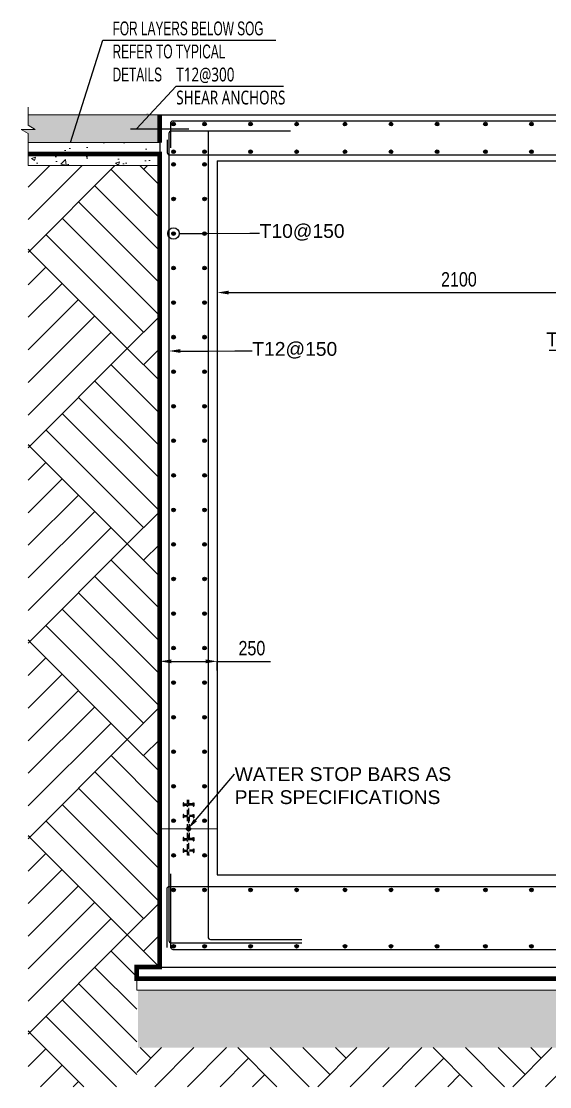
# Model space of a CAD drawing. Header units: millimetres. Extents: x 109938 to 146706, y 87118 to 119396.
# Drawn here: x 132688 to 134984, y 95153 to 99779 of the extents above; entities that cross this region are included whole.
import ezdxf
from ezdxf import colors
from ezdxf.entities.mleader import LeaderData, LeaderLine
from ezdxf.math import Vec2, Vec3

# ---------------------------------------------------------------- set-up
doc = ezdxf.new("R2010")
doc.units = ezdxf.units.MM
doc.header["$LTSCALE"] = 25
doc.header["$PDMODE"] = 35
for name, pattern in [('Dash Dot 3_16_', [7.9375, 4.7625, -1.5875, 0, -1.5875]), ('DASHEDX2', [1.5, 1, -0.5]), ('Dot & Dashed', [8.937037, 4.233333, -2.351852, 0, -2.351852])]:
    doc.linetypes.add(name, pattern=pattern)
for name, color, linetype, lineweight in [('A-ANNO-DIMS', 211, 'Continuous', 9), ('A-FLOR-IDEN', 11, 'Continuous', 9), ('S-COL', 3, 'Continuous', 13), ('S-COLS', 52, 'Continuous', 9), ('S-SLAB', 3, 'Continuous', 13)]:
    doc.layers.add(name, color=color, linetype=linetype, lineweight=lineweight)
for name, color, linetype in [('APPLICATION', 7, 'DASHEDX2'), ('REINF', 1, 'Continuous'), ('S-DIM', 1, 'Continuous'), ('S200G_SECTIONS', 3, 'Continuous'), ('STR_COL_HATCH', 8, 'Continuous'), ('VOIDS', 3, 'Continuous'), ('WATER PROOF', 1, 'Continuous')]:
    doc.layers.add(name, color=color, linetype=linetype)
doc.styles.add('GENERATED_STYLE_1', font='arial.ttf')
doc.styles.add('GENERATED_STYLE_3', font='trebuc.ttf', dxfattribs={"width": 0.78})
doc.styles.add('romans', font='romans__.ttf', dxfattribs={"width": 0.85, "height": 1.816751})
doc.styles.add('style1', font='arial.ttf', dxfattribs={"width": 0.8, "height": 62.5})
doc.linetypes.add('ZIGZAG', pattern='A,0.00254,-5.08,[131,ltypeshp.shx,S=5.08,R=0,X=-5.08,Y=0],-10.16,[131,ltypeshp.shx,S=5.08,R=180,X=5.08,Y=0],-5.08', length=20.32254)
doc.dimstyles.new('D375', dxfattribs={"dimtxt": 62.5, "dimasz": 50, "dimexe": 0.18, "dimexo": 0.0625, "dimgap": 25, "dimtad": 1, "dimdec": 0, "dimzin": 0, "dimdsep": 46, "dimtxsty": 'style1', "dimcen": 0.09, "dimclrd": 256, "dimclre": 256, "dimclrt": 2, "dimadec": 0, "dimazin": 0, "dimtfac": 1, "dimtdec": 0, "dimtofl": 0, "dimtmove": 0, "dimatfit": 3, "dimfxl": 1, "dimtolj": 1, "dimtzin": 0, "dimarcsym": 0})
doc.dimstyles.new('DIM-50', dxfattribs={"dimscale": 0.05, "dimtxt": 2.5, "dimasz": 2.5, "dimexe": 2, "dimexo": 2, "dimgap": 1, "dimtad": 1, "dimdec": 0, "dimlfac": 1000, "dimzin": 0, "dimdsep": 46, "dimtxsty": 'romans', "dimblk": 'ARCHTICK', "dimcen": 1, "dimclrd": 1, "dimclre": 1, "dimclrt": 3, "dimadec": 0, "dimazin": 0, "dimtfac": 1, "dimtdec": 0, "dimtix": 1, "dimtmove": 1, "dimatfit": 3, "dimfxl": 1, "dimtolj": 1, "dimtzin": 0, "dimarcsym": 0})
pattern_1 = [(50, (884.92, -8903.34), (182.18467, -15.93909), [19.05, -209.55]), (355, (884.92, -8903.34), (-35.24342, 191.05685), [15.24, -167.64058]), (100.45144, (900.1, -8904.67), (146.94125, 175.11775), [16.19, -178.09024]), (46.1842, (884.92, -8852.54), (271.07904, -42.04233), [28.575, -314.325]), (96.63556, (907.5, -8856.05), (237.40413, 247.42612), [24.28502, -267.1356]), (351.18415, (884.92, -8852.54), (237.40413, 247.42612), [22.85997, -251.45973]), (21, (910.32, -8865.24), (151.61439, -102.2652), [19.05, -209.55]), (326, (910.32, -8865.24), (61.80203, 184.18797), [15.24, -167.64]), (71.45144, (922.95, -8873.77), (213.41642, 81.92277), [16.19, -178.08994]), (37.5, (884.916, -8903.343), (3.088603, 84.55504), [0, -165.608, 0, -170.18, 0, -168.275]), (7.5, (884.92, -8903.34), (66.819663, 100.180575), [0, -97.028, 0, -161.798, 0, -64.135]), (327.5, (828.274, -8903.343), (135.590595, -5.728744), [0, -63.5, 0, -198.12, 0, -262.89]), (317.5, (802.87, -8903.34), (148.12918, 25.42649), [0, -82.55, 0, -131.572, 0, -186.69])]

# ---------------------------------------------------------------- blocks, each defined once
blk = doc.blocks.new('_DotBlank')
at = {"color": 0, "linetype": 'ByBlock', "lineweight": -2}
blk.add_line((-0.5, 0), (-1, 0), dxfattribs=at)
blk.add_circle((0, 0), 0.5, dxfattribs=at)
blk = doc.blocks.new('*D64')
at = {"layer": 'A-ANNO-DIMS', "lineweight": -2, "transparency": 16777216}
for p, q in [((133289, 96960.3), (133289, 96999.9)), ((133339, 96999.7), (133489, 96999.7)), ((133539, 96960.3), (133539, 96999.9)), ((133539, 96999.7), (133770.1, 96999.7))]:
    blk.add_line(p, q, dxfattribs=at)
at = {"layer": 'A-ANNO-DIMS', "transparency": 16777216}
for points in [[(133339, 97008), (133339, 96991.3), (133289, 96999.7)], [(133489, 97008), (133489, 96991.3), (133539, 96999.7)]]:
    blk.add_solid(points, dxfattribs=at)
at = {"layer": 'Defpoints', "color": 0, "transparency": 16777216}
for p in [(133289, 96999.7), (133289, 96960.2), (133539, 96960.2)]:
    blk.add_point(p, dxfattribs=at)
at = {"layer": 'A-ANNO-DIMS', "color": 2, "transparency": 16777216, "insert": (133689.5, 97056.6), "char_height": 62.5, "attachment_point": 5, "style": 'style1'}
blk.add_mtext('\\A1;250', dxfattribs=at)
blk = doc.blocks.new('_ARCHTICK')
at = {"color": 0, "linetype": 'ByBlock', "const_width": 0.15}
blk.add_lwpolyline([(-0.5, -0.5), (0.5, 0.5)], dxfattribs=at)
blk = doc.blocks.new('*D73')
at = {"layer": 'A-ANNO-DIMS', "lineweight": -2, "transparency": 16777216}
for p, q in [((133539, 98722.6), (133539, 98600.9)), ((135639, 98722.6), (135639, 98600.9)), ((133589, 98601.1), (135589, 98601.1))]:
    blk.add_line(p, q, dxfattribs=at)
at = {"layer": 'A-ANNO-DIMS', "transparency": 16777216}
for points in [[(133589, 98609.4), (133589, 98592.8), (133539, 98601.1)], [(135589, 98609.4), (135589, 98592.8), (135639, 98601.1)]]:
    blk.add_solid(points, dxfattribs=at)
at = {"layer": 'Defpoints', "color": 0, "transparency": 16777216}
for p in [(133539, 98722.7), (135639, 98722.7), (135639, 98601.1)]:
    blk.add_point(p, dxfattribs=at)
at = {"layer": 'A-ANNO-DIMS', "color": 2, "transparency": 16777216, "insert": (134589, 98658), "char_height": 62.5, "attachment_point": 5, "style": 'style1'}
blk.add_mtext('\\A1;2100', dxfattribs=at)

msp = doc.modelspace()

# ---------------------------------------------------------------- hatches: boundary and pattern name
h = msp.add_hatch()
h.set_pattern_fill('ANSI31', color=256, scale=25, style=0)
h.set_pattern_definition([(45, (119293.2465, 73810.351), (-2.2097087, 2.2097087), [])])
h.paths.add_polyline_path([(133405.1, 96272.3, -1), (133422.8, 96272.3, -1)])
at = {"layer": 'A-ANNO-DIMS', "transparency": 33554559}
h = msp.add_hatch(dxfattribs=at)
h.set_pattern_fill('GRAVEL', color=8, scale=10)
h.set_pattern_definition([(228.012788, (182.88, 5853.733), (-2032.0000002, -2285.9999999), [34.17214, -3383.04836]), (184.969741, (160.02, 5828.333), (3047.9999988, 254.0000145), [58.64047, -5805.4049]), (132.510447, (101.6, 5823.253), (2540.000001, -2793.999999), [41.34815, -4093.47228]), (267.273689, (2.54, 5759.753), (254.0000005, 5080), [53.40045, -5286.64374]), (292.833654, (0, 5706.413), (-1270.0000001, 3048), [52.36337, -5183.98077]), (357.273689, (20.32, 5658.153), (-5080, 254.0000005), [53.40045, -5286.64374]), (37.6942405, (73.66, 5655.613), (-3301.99999985, -2540.0000002), [70.61937, -6991.31153]), (72.2553284, (129.54, 5698.793), (1778.0000005, 5587.99999985), [66.67195, -6600.52566]), (121.429566, (149.86, 5762.293), (-2032.0000003, 3301.9999998), [53.5813, -5304.55457]), (175.236358, (121.92, 5808.013), (2794, -254.0000004), [61.17133, -2997.3937]), (222.397438, (60.96, 5813.093), (-3047.9999999, -2794.0000001), [79.1078, -7831.67725]), (138.814075, (254, 5757.213), (-1778, 1524), [27.00045, -2673.0566]), (171.469234, (233.68, 5774.993), (3302.0000001, -507.9999994), [51.3682, -5085.4639]), (225, (182.88, 5782.61), (-4e-14, -254), [35.92093, -323.2893]), (203.19859, (165.1, 5813.093), (1270, 508), [19.34413, -1915.06224]), (291.80141, (147.32, 5805.473), (-254, 762), [27.35656, -1340.4753]), (30.963757, (157.48, 5780.073), (762, 508), [44.43197, -1436.6298]), (161.56505, (195.58, 5802.93), (508, -254), [32.1287, -771.0898]), (16.38954, (0, 5805.473), (2540, 762), [45.0088, -4455.88267]), (70.346176, (43.18, 5818.173), (-1016.0000001, -2794), [37.7599, -3738.22157]), (293.19859, (195.58, 5853.733), (-508, 1270), [38.688, -1895.71836]), (343.61046, (210.82, 5818.173), (-2540, 761.9999998), [45.0088, -4455.88267]), (339.443955, (0, 5647.993), (-1270, 508), [43.40352, -2126.77343]), (294.77514, (40.64, 5632.753), (-1270.0000015, 2793.9999993), [36.3672, -3600.35934]), (66.80141, (198.12, 5599.733), (508, 1270), [38.688, -1895.71836]), (17.354025, (213.36, 5635.293), (-3302, -1016.0000002), [42.57827, -4215.2376]), (69.443955, (73.66, 5599.733), (-508, -1270), [21.70176, -2148.4752]), (101.309932, (182.88, 5599.733), (-254, 1016), [12.95146, -1282.1995]), (165.963757, (180.34, 5612.433), (762, -254), [52.36337, -994.90546]), (186.009006, (129.54, 5625.133), (2540, 254.0000001), [48.5267, -4804.1365]), (303.690068, (157.48, 5757.21), (-254, 508), [36.6324, -879.17764]), (353.1572266, (177.8, 5726.733), (4318, -507.9999998), [63.95568, -6331.6009]), (60.945396, (241.3, 5719.113), (-1016, -1778), [26.15082, -2588.93923]), (90, (254, 5741.97), (-254, 254), [15.24, -238.76]), (120.256437, (124.46, 5632.753), (1015.9999999, -1778), [35.2867, -3493.39408]), (48.012787, (106.68, 5663.233), (2032.0000002, 2285.9999999), [68.3443, -3348.87622]), (0, (152.4, 5714.03), (254, 254), [66.04, -187.96]), (325.304846, (218.44, 5714.033), (2540.000001, -1777.9999986), [40.16096, -3975.93167]), (254.054604, (251.46, 5691.173), (-254, -1016), [36.9829, -1812.165]), (207.645975, (241.3, 5655.613), (-4826.0000002, -2539.99999966), [60.2145, -5961.24644]), (175.426079, (187.96, 5627.673), (-3302, 254), [63.70295, -6306.58465])])
h.paths.add_polyline_path([(133194, 95572.3), (138339, 95572.3), (138339, 95322.3), (133194, 95322.3)])
at = {"layer": 'REINF'}
h = msp.add_hatch(color=256, dxfattribs=at)
h.dxf.hatch_style = 1
edge = h.paths.add_edge_path()
edge.add_arc((133349, 99332.3), 8, 0, 360)
h = msp.add_hatch(color=256, dxfattribs=at)
h.dxf.hatch_style = 1
edge = h.paths.add_edge_path()
edge.add_arc((133484, 99332.3), 8, 0, 360)
h = msp.add_hatch(color=256, dxfattribs=at)
h.dxf.hatch_style = 1
edge = h.paths.add_edge_path()
edge.add_arc((133684, 99332.3), 8, 0, 360)
h = msp.add_hatch(color=256, dxfattribs=at)
h.dxf.hatch_style = 1
edge = h.paths.add_edge_path()
edge.add_arc((133884, 99332.3), 8, 0, 360)
h = msp.add_hatch(color=256, dxfattribs=at)
h.dxf.hatch_style = 1
edge = h.paths.add_edge_path()
edge.add_arc((134094, 99332.3), 8, 0, 360)
h = msp.add_hatch(color=256, dxfattribs=at)
h.dxf.hatch_style = 1
edge = h.paths.add_edge_path()
edge.add_arc((134294, 99332.3), 8, 0, 360)
h = msp.add_hatch(color=256, dxfattribs=at)
h.dxf.hatch_style = 1
edge = h.paths.add_edge_path()
edge.add_arc((134494, 99332.3), 8, 0, 360)
h = msp.add_hatch(color=256, dxfattribs=at)
h.dxf.hatch_style = 1
edge = h.paths.add_edge_path()
edge.add_arc((134704, 99332.3), 8, 0, 360)
h = msp.add_hatch(color=256, dxfattribs=at)
h.dxf.hatch_style = 1
edge = h.paths.add_edge_path()
edge.add_arc((134904, 99332.3), 8, 0, 360)
h = msp.add_hatch(color=256, dxfattribs=at)
h.dxf.hatch_style = 1
edge = h.paths.add_edge_path()
edge.add_arc((133349, 99212.3), 8, 0, 360)
h = msp.add_hatch(color=256, dxfattribs=at)
h.dxf.hatch_style = 1
edge = h.paths.add_edge_path()
edge.add_arc((133484, 99212.3), 8, 0, 360)
h = msp.add_hatch(color=256, dxfattribs=at)
h.dxf.hatch_style = 1
edge = h.paths.add_edge_path()
edge.add_arc((133684, 99212.3), 8, 0, 360)
h = msp.add_hatch(color=256, dxfattribs=at)
h.dxf.hatch_style = 1
edge = h.paths.add_edge_path()
edge.add_arc((133884, 99212.3), 8, 0, 360)
h = msp.add_hatch(color=256, dxfattribs=at)
h.dxf.hatch_style = 1
edge = h.paths.add_edge_path()
edge.add_arc((134094, 99212.3), 8, 0, 360)
h = msp.add_hatch(color=256, dxfattribs=at)
h.dxf.hatch_style = 1
edge = h.paths.add_edge_path()
edge.add_arc((134294, 99212.3), 8, 0, 360)
h = msp.add_hatch(color=256, dxfattribs=at)
h.dxf.hatch_style = 1
edge = h.paths.add_edge_path()
edge.add_arc((134494, 99212.3), 8, 0, 360)
h = msp.add_hatch(color=256, dxfattribs=at)
h.dxf.hatch_style = 1
edge = h.paths.add_edge_path()
edge.add_arc((134704, 99212.3), 8, 0, 360)
h = msp.add_hatch(color=256, dxfattribs=at)
h.dxf.hatch_style = 1
edge = h.paths.add_edge_path()
edge.add_arc((134904, 99212.3), 8, 0, 360)
h = msp.add_hatch(color=256, dxfattribs=at)
h.dxf.hatch_style = 1
edge = h.paths.add_edge_path()
edge.add_arc((133349, 99157.3), 8, 0, 360)
h = msp.add_hatch(color=256, dxfattribs=at)
h.dxf.hatch_style = 1
edge = h.paths.add_edge_path()
edge.add_arc((133484, 99157.3), 8, 0, 360)
h = msp.add_hatch(color=256, dxfattribs=at)
h.dxf.hatch_style = 1
edge = h.paths.add_edge_path()
edge.add_arc((133349, 99007.3), 8, 0, 360)
h = msp.add_hatch(color=256, dxfattribs=at)
h.dxf.hatch_style = 1
edge = h.paths.add_edge_path()
edge.add_arc((133484, 99007.3), 8, 0, 360)
h = msp.add_hatch(color=256, dxfattribs=at)
h.dxf.hatch_style = 1
edge = h.paths.add_edge_path()
edge.add_arc((133349, 98857.3), 8, 0, 360)
h = msp.add_hatch(color=256, dxfattribs=at)
h.dxf.hatch_style = 1
edge = h.paths.add_edge_path()
edge.add_arc((133484, 98857.3), 8, 0, 360)
h = msp.add_hatch(color=256, dxfattribs=at)
h.dxf.hatch_style = 1
edge = h.paths.add_edge_path()
edge.add_arc((133349, 98707.3), 8, 0, 360)
h = msp.add_hatch(color=256, dxfattribs=at)
h.dxf.hatch_style = 1
edge = h.paths.add_edge_path()
edge.add_arc((133484, 98707.3), 8, 0, 360)
h = msp.add_hatch(color=256, dxfattribs=at)
h.dxf.hatch_style = 1
edge = h.paths.add_edge_path()
edge.add_arc((133349, 98557.3), 8, 0, 360)
h = msp.add_hatch(color=256, dxfattribs=at)
h.dxf.hatch_style = 1
edge = h.paths.add_edge_path()
edge.add_arc((133484, 98557.3), 8, 0, 360)
h = msp.add_hatch(color=256, dxfattribs=at)
h.dxf.hatch_style = 1
edge = h.paths.add_edge_path()
edge.add_arc((133349, 98407.3), 8, 0, 360)
h = msp.add_hatch(color=256, dxfattribs=at)
h.dxf.hatch_style = 1
edge = h.paths.add_edge_path()
edge.add_arc((133484, 98407.3), 8, 0, 360)
h = msp.add_hatch(color=256, dxfattribs=at)
h.dxf.hatch_style = 1
edge = h.paths.add_edge_path()
edge.add_arc((133349, 98257.3), 8, 0, 360)
h = msp.add_hatch(color=256, dxfattribs=at)
h.dxf.hatch_style = 1
edge = h.paths.add_edge_path()
edge.add_arc((133484, 98257.3), 8, 0, 360)
h = msp.add_hatch(color=256, dxfattribs=at)
h.dxf.hatch_style = 1
edge = h.paths.add_edge_path()
edge.add_arc((133349, 98107.3), 8, 0, 360)
h = msp.add_hatch(color=256, dxfattribs=at)
h.dxf.hatch_style = 1
edge = h.paths.add_edge_path()
edge.add_arc((133484, 98107.3), 8, 0, 360)
h = msp.add_hatch(color=256, dxfattribs=at)
h.dxf.hatch_style = 1
edge = h.paths.add_edge_path()
edge.add_arc((133349, 97957.3), 8, 0, 360)
h = msp.add_hatch(color=256, dxfattribs=at)
h.dxf.hatch_style = 1
edge = h.paths.add_edge_path()
edge.add_arc((133484, 97957.3), 8, 0, 360)
h = msp.add_hatch(color=256, dxfattribs=at)
h.dxf.hatch_style = 1
edge = h.paths.add_edge_path()
edge.add_arc((133349, 97807.3), 8, 0, 360)
h = msp.add_hatch(color=256, dxfattribs=at)
h.dxf.hatch_style = 1
edge = h.paths.add_edge_path()
edge.add_arc((133484, 97807.3), 8, 0, 360)
h = msp.add_hatch(color=256, dxfattribs=at)
h.dxf.hatch_style = 1
edge = h.paths.add_edge_path()
edge.add_arc((133349, 97657.3), 8, 0, 360)
h = msp.add_hatch(color=256, dxfattribs=at)
h.dxf.hatch_style = 1
edge = h.paths.add_edge_path()
edge.add_arc((133484, 97657.3), 8, 0, 360)
h = msp.add_hatch(color=256, dxfattribs=at)
h.dxf.hatch_style = 1
edge = h.paths.add_edge_path()
edge.add_arc((133349, 97507.3), 8, 0, 360)
h = msp.add_hatch(color=256, dxfattribs=at)
h.dxf.hatch_style = 1
edge = h.paths.add_edge_path()
edge.add_arc((133484, 97507.3), 8, 0, 360)
h = msp.add_hatch(color=256, dxfattribs=at)
h.dxf.hatch_style = 1
edge = h.paths.add_edge_path()
edge.add_arc((133349, 97357.3), 8, 0, 360)
h = msp.add_hatch(color=256, dxfattribs=at)
h.dxf.hatch_style = 1
edge = h.paths.add_edge_path()
edge.add_arc((133484, 97357.3), 8, 0, 360)
h = msp.add_hatch(color=256, dxfattribs=at)
h.dxf.hatch_style = 1
edge = h.paths.add_edge_path()
edge.add_arc((133349, 97207.3), 8, 0, 360)
h = msp.add_hatch(color=256, dxfattribs=at)
h.dxf.hatch_style = 1
edge = h.paths.add_edge_path()
edge.add_arc((133484, 97207.3), 8, 0, 360)
h = msp.add_hatch(color=256, dxfattribs=at)
h.dxf.hatch_style = 1
edge = h.paths.add_edge_path()
edge.add_arc((133349, 97057.3), 8, 0, 360)
h = msp.add_hatch(color=256, dxfattribs=at)
h.dxf.hatch_style = 1
edge = h.paths.add_edge_path()
edge.add_arc((133484, 97057.3), 8, 0, 360)
h = msp.add_hatch(color=256, dxfattribs=at)
h.dxf.hatch_style = 1
edge = h.paths.add_edge_path()
edge.add_arc((133349, 96907.3), 8, 0, 360)
h = msp.add_hatch(color=256, dxfattribs=at)
h.dxf.hatch_style = 1
edge = h.paths.add_edge_path()
edge.add_arc((133484, 96907.3), 8, 0, 360)
h = msp.add_hatch(color=256, dxfattribs=at)
h.dxf.hatch_style = 1
edge = h.paths.add_edge_path()
edge.add_arc((133349, 96757.3), 8, 0, 360)
h = msp.add_hatch(color=256, dxfattribs=at)
h.dxf.hatch_style = 1
edge = h.paths.add_edge_path()
edge.add_arc((133484, 96757.3), 8, 0, 360)
h = msp.add_hatch(color=256, dxfattribs=at)
h.dxf.hatch_style = 1
edge = h.paths.add_edge_path()
edge.add_arc((133349, 96607.3), 8, 0, 360)
h = msp.add_hatch(color=256, dxfattribs=at)
h.dxf.hatch_style = 1
edge = h.paths.add_edge_path()
edge.add_arc((133484, 96607.3), 8, 0, 360)
h = msp.add_hatch(color=256, dxfattribs=at)
h.dxf.hatch_style = 1
edge = h.paths.add_edge_path()
edge.add_arc((133349, 96457.3), 8, 0, 360)
h = msp.add_hatch(color=256, dxfattribs=at)
h.dxf.hatch_style = 1
edge = h.paths.add_edge_path()
edge.add_arc((133484, 96457.3), 8, 0, 360)
h = msp.add_hatch(color=256, dxfattribs=at)
h.dxf.hatch_style = 1
edge = h.paths.add_edge_path()
edge.add_arc((133349, 96307.3), 8, 0, 360)
h = msp.add_hatch(color=256, dxfattribs=at)
h.dxf.hatch_style = 1
edge = h.paths.add_edge_path()
edge.add_arc((133484, 96307.3), 8, 0, 360)
h = msp.add_hatch(color=256, dxfattribs=at)
h.dxf.hatch_style = 1
edge = h.paths.add_edge_path()
edge.add_arc((133349, 96157.3), 8, 0, 360)
h = msp.add_hatch(color=256, dxfattribs=at)
h.dxf.hatch_style = 1
edge = h.paths.add_edge_path()
edge.add_arc((133484, 96157.3), 8, 0, 360)
h = msp.add_hatch(color=256, dxfattribs=at)
h.dxf.hatch_style = 1
edge = h.paths.add_edge_path()
edge.add_arc((133349, 96007.3), 8, 0, 360)
h = msp.add_hatch(color=256, dxfattribs=at)
h.dxf.hatch_style = 1
edge = h.paths.add_edge_path()
edge.add_arc((133484, 96007.3), 8, 0, 360)
h = msp.add_hatch(color=256, dxfattribs=at)
h.dxf.hatch_style = 1
edge = h.paths.add_edge_path()
edge.add_arc((133684, 96007.3), 8, 0, 360)
h = msp.add_hatch(color=256, dxfattribs=at)
h.dxf.hatch_style = 1
edge = h.paths.add_edge_path()
edge.add_arc((133884, 96007.3), 8, 0, 360)
h = msp.add_hatch(color=256, dxfattribs=at)
h.dxf.hatch_style = 1
edge = h.paths.add_edge_path()
edge.add_arc((134094, 96007.3), 8, 0, 360)
h = msp.add_hatch(color=256, dxfattribs=at)
h.dxf.hatch_style = 1
edge = h.paths.add_edge_path()
edge.add_arc((134294, 96007.3), 8, 0, 360)
h = msp.add_hatch(color=256, dxfattribs=at)
h.dxf.hatch_style = 1
edge = h.paths.add_edge_path()
edge.add_arc((134494, 96007.3), 8, 0, 360)
h = msp.add_hatch(color=256, dxfattribs=at)
h.dxf.hatch_style = 1
edge = h.paths.add_edge_path()
edge.add_arc((134704, 96007.3), 8, 0, 360)
h = msp.add_hatch(color=256, dxfattribs=at)
h.dxf.hatch_style = 1
edge = h.paths.add_edge_path()
edge.add_arc((134904, 96007.3), 8, 0, 360)
h = msp.add_hatch(color=256, dxfattribs=at)
h.dxf.hatch_style = 1
edge = h.paths.add_edge_path()
edge.add_arc((133349, 95762.3), 8, 0, 360)
h = msp.add_hatch(color=256, dxfattribs=at)
h.dxf.hatch_style = 1
edge = h.paths.add_edge_path()
edge.add_arc((133484, 95762.3), 8, 0, 360)
h = msp.add_hatch(color=256, dxfattribs=at)
h.dxf.hatch_style = 1
edge = h.paths.add_edge_path()
edge.add_arc((133684, 95762.3), 8, 0, 360)
h = msp.add_hatch(color=256, dxfattribs=at)
h.dxf.hatch_style = 1
edge = h.paths.add_edge_path()
edge.add_arc((133884, 95762.3), 8, 0, 360)
h = msp.add_hatch(color=256, dxfattribs=at)
h.dxf.hatch_style = 1
edge = h.paths.add_edge_path()
edge.add_arc((134094, 95762.3), 8, 0, 360)
h = msp.add_hatch(color=256, dxfattribs=at)
h.dxf.hatch_style = 1
edge = h.paths.add_edge_path()
edge.add_arc((134294, 95762.3), 8, 0, 360)
h = msp.add_hatch(color=256, dxfattribs=at)
h.dxf.hatch_style = 1
edge = h.paths.add_edge_path()
edge.add_arc((134494, 95762.3), 8, 0, 360)
h = msp.add_hatch(color=256, dxfattribs=at)
h.dxf.hatch_style = 1
edge = h.paths.add_edge_path()
edge.add_arc((134704, 95762.3), 8, 0, 360)
h = msp.add_hatch(color=256, dxfattribs=at)
h.dxf.hatch_style = 1
edge = h.paths.add_edge_path()
edge.add_arc((134904, 95762.3), 8, 0, 360)
at = {"layer": 'S-COLS'}
h = msp.add_hatch(dxfattribs=at)
h.set_pattern_fill('AR-CONC', color=256, style=0)
h.set_pattern_definition(pattern_1)
h.paths.add_polyline_path([(133289, 99252.3), (132717.9, 99252.3), (132717.9, 99202.3), (133289, 99202.3)])
h = msp.add_hatch(dxfattribs=at)
h.set_pattern_fill('AR-CONC', color=256, style=0)
h.set_pattern_definition(pattern_1)
h.paths.add_polyline_path([(133289, 99202.3), (132717.9, 99202.3), (132717.9, 99152.3), (133289, 99152.3)])
at = {"layer": 'STR_COL_HATCH'}
h = msp.add_hatch(color=256, dxfattribs=at)
h.dxf.hatch_style = 1
h.paths.add_polyline_path([(133289, 99252.3), (133289, 99372.3), (132717.9, 99372.3), (132717.9, 99327.4), (132748.4, 99309.5), (132717.9, 99309.5), (132687.5, 99309.5), (132717.9, 99291.7), (132717.9, 99252.3)])
h = msp.add_hatch(dxfattribs=at)
h.set_pattern_fill('AR-PARQ1', color=256, scale=50, angle=45)
h.set_pattern_definition([(135, (-23830.1, 113631), (-848.5281, 0), [600, -600]), (135, (-23759.36, 113701.7), (-848.5281, 0), [600, -600]), (135, (-23688.65, 113772.43), (-848.5281, 0), [600, -600]), (135, (-23617.94, 113843.14), (-848.5281, 0), [600, -600]), (135, (-23547.23, 113913.85), (-848.5281, 0), [600, -600]), (135, (-23476.5, 113984.56), (-848.5281, 0), [600, -600]), (135, (-23405.8, 114055.3), (-848.5281, 0), [600, -600]), (45, (-24254.34, 114055.3), (848.5281, 0), [600, -600]), (45, (-24325.05, 114126), (848.5281, 0), [600, -600]), (45, (-24395.76, 114196.7), (848.5281, 0), [600, -600]), (45, (-24466.5, 114267.4), (848.5281, 0), [600, -600]), (45, (-24537.2, 114338.1), (848.5281, 0), [600, -600]), (45, (-24607.9, 114408.8), (848.5281, 0), [600, -600]), (45, (-24678.6, 114479.54), (848.5281, 0), [600, -600])])
h.paths.add_polyline_path([(132717.9, 99152.3), (133289, 99152.3), (133289, 95672.3), (133189, 95672.3), (133189, 95152.8), (132717.9, 95152.8), (132717.9, 95672.3)])
h = msp.add_hatch(dxfattribs=at)
h.set_pattern_fill('AR-PARQ1', color=256, scale=50, angle=45)
h.set_pattern_definition([(135, (-11212.4, 113731), (-848.5281, 0), [600, -600]), (135, (-11141.7, 113801.7), (-848.5281, 0), [600, -600]), (135, (-11071, 113872.43), (-848.5281, 0), [600, -600]), (135, (-11000.26, 113943.14), (-848.5281, 0), [600, -600]), (135, (-10929.55, 114013.85), (-848.5281, 0), [600, -600]), (135, (-10858.84, 114084.56), (-848.5281, 0), [600, -600]), (135, (-10788.13, 114155.3), (-848.5281, 0), [600, -600]), (45, (-11636.66, 114155.3), (848.5281, 0), [600, -600]), (45, (-11707.4, 114226), (848.5281, 0), [600, -600]), (45, (-11778.1, 114296.7), (848.5281, 0), [600, -600]), (45, (-11848.8, 114367.4), (848.5281, 0), [600, -600]), (45, (-11919.5, 114438.1), (848.5281, 0), [600, -600]), (45, (-11990.2, 114508.8), (848.5281, 0), [600, -600]), (45, (-12060.9, 114579.54), (848.5281, 0), [600, -600])])
h.paths.add_polyline_path([(133189, 95322.3), (138339, 95322.3), (138339, 95152.8), (133189, 95152.8)])

# ---------------------------------------------------------------- linework, layer by layer
msp.add_circle((133414, 96272.3), 8.84)
at = {"layer": 'APPLICATION'}
for p, q in [((133392.7, 96385.4), (133390.2, 96385.4)), ((133390.2, 96385.4), (133390.2, 96370.4)), ((133392.7, 96370.4), (133390.2, 96370.4)), ((133395.2, 96380.4), (133392.7, 96385.4)), ((133395.2, 96375.4), (133392.7, 96370.4)), ((133395.2, 96380.4), (133410.2, 96380.4)), ((133395.2, 96375.4), (133410.2, 96375.4)), ((133410.2, 96380.4), (133410.2, 96397.9)), ((133410.2, 96330.4), (133410.2, 96375.4)), ((133414, 96397.9), (133414, 96157.9)), ((133414, 96397.9), (133414, 96157.9)), ((133432.7, 96380.4), (133417.7, 96380.4)), ((133432.7, 96375.4), (133417.7, 96375.4)), ((133432.7, 96380.4), (133435.2, 96385.4)), ((133432.7, 96375.4), (133435.2, 96370.4)), ((133435.2, 96385.4), (133437.7, 96385.4)), ((133435.2, 96370.4), (133437.7, 96370.4)), ((133437.7, 96385.4), (133437.7, 96370.4)), ((133390.2, 96335.4), (133390.2, 96320.4)), ((133392.7, 96335.4), (133390.2, 96335.4)), ((133392.7, 96320.4), (133390.2, 96320.4)), ((133395.2, 96330.4), (133392.7, 96335.4)), ((133395.2, 96325.4), (133392.7, 96320.4)), ((133395.2, 96330.4), (133410.2, 96330.4)), ((133395.2, 96325.4), (133410.2, 96325.4)), ((133410.2, 96230.4), (133410.2, 96325.4)), ((133432.7, 96330.4), (133417.7, 96330.4)), ((133432.7, 96325.4), (133417.7, 96325.4)), ((133417.7, 96230.4), (133417.7, 96325.4)), ((133432.7, 96330.4), (133435.2, 96335.4)), ((133432.7, 96325.4), (133435.2, 96320.4)), ((133435.2, 96335.4), (133437.7, 96335.4)), ((133435.2, 96320.4), (133437.7, 96320.4)), ((133437.7, 96335.4), (133437.7, 96320.4)), ((133390.2, 96235.4), (133390.2, 96220.4)), ((133392.7, 96235.4), (133390.2, 96235.4)), ((133395.2, 96230.4), (133392.7, 96235.4)), ((133395.2, 96225.4), (133392.7, 96220.4)), ((133395.2, 96230.4), (133410.2, 96230.4)), ((133395.2, 96225.4), (133410.2, 96225.4)), ((133410.2, 96180.4), (133410.2, 96225.4)), ((133432.7, 96230.4), (133417.7, 96230.4)), ((133432.7, 96225.4), (133417.7, 96225.4)), ((133432.7, 96230.4), (133435.2, 96235.4)), ((133432.7, 96225.4), (133435.2, 96220.4)), ((133435.2, 96235.4), (133437.7, 96235.4)), ((133437.7, 96235.4), (133437.7, 96220.4)), ((133392.7, 96220.4), (133390.2, 96220.4)), ((133390.2, 96185.4), (133390.2, 96170.4)), ((133392.7, 96185.4), (133390.2, 96185.4)), ((133395.2, 96180.4), (133392.7, 96185.4)), ((133395.2, 96175.4), (133392.7, 96170.4)), ((133395.2, 96180.4), (133410.2, 96180.4)), ((133395.2, 96175.4), (133410.2, 96175.4)), ((133410.2, 96157.9), (133410.2, 96175.4)), ((133432.7, 96180.4), (133417.7, 96180.4)), ((133432.7, 96175.4), (133417.7, 96175.4)), ((133432.7, 96180.4), (133435.2, 96185.4)), ((133432.7, 96175.4), (133435.2, 96170.4)), ((133435.2, 96220.4), (133437.7, 96220.4)), ((133435.2, 96185.4), (133437.7, 96185.4)), ((133437.7, 96185.4), (133437.7, 96170.4)), ((133392.7, 96170.4), (133390.2, 96170.4)), ((133417.7, 96157.9), (133410.2, 96157.9)), ((133435.2, 96170.4), (133437.7, 96170.4))]:
    msp.add_line(p, q, dxfattribs=at)
for points in [[(133390.2, 96385.4), (133390.2, 96370.4), (133392.7, 96385.4), (133392.7, 96370.4)], [(133392.7, 96385.4), (133392.7, 96370.4), (133395.2, 96380.4), (133395.2, 96375.4)], [(133395.2, 96380.4), (133395.2, 96375.4), (133410.2, 96380.4), (133410.2, 96375.4)], [(133410.2, 96397.9), (133410.2, 96157.9), (133414, 96397.9), (133414, 96157.9)], [(133417.7, 96397.9), (133417.7, 96157.9), (133414, 96397.9), (133414, 96157.9)], [(133432.7, 96380.4), (133432.7, 96375.4), (133417.7, 96380.4), (133417.7, 96375.4)], [(133435.2, 96385.4), (133435.2, 96370.4), (133432.7, 96380.4), (133432.7, 96375.4)], [(133437.7, 96385.4), (133437.7, 96370.4), (133435.2, 96385.4), (133435.2, 96370.4)], [(133390.2, 96335.4), (133390.2, 96320.4), (133392.7, 96335.4), (133392.7, 96320.4)], [(133392.7, 96335.4), (133392.7, 96320.4), (133395.2, 96330.4), (133395.2, 96325.4)], [(133395.2, 96330.4), (133395.2, 96325.4), (133410.2, 96330.4), (133410.2, 96325.4)], [(133432.7, 96330.4), (133432.7, 96325.4), (133417.7, 96330.4), (133417.7, 96325.4)], [(133435.2, 96335.4), (133435.2, 96320.4), (133432.7, 96330.4), (133432.7, 96325.4)], [(133437.7, 96335.4), (133437.7, 96320.4), (133435.2, 96335.4), (133435.2, 96320.4)], [(133390.2, 96235.4), (133390.2, 96220.4), (133392.7, 96235.4), (133392.7, 96220.4)], [(133392.7, 96235.4), (133392.7, 96220.4), (133395.2, 96230.4), (133395.2, 96225.4)], [(133395.2, 96230.4), (133395.2, 96225.4), (133410.2, 96230.4), (133410.2, 96225.4)], [(133432.7, 96230.4), (133432.7, 96225.4), (133417.7, 96230.4), (133417.7, 96225.4)], [(133435.2, 96235.4), (133435.2, 96220.4), (133432.7, 96230.4), (133432.7, 96225.4)], [(133437.7, 96235.4), (133437.7, 96220.4), (133435.2, 96235.4), (133435.2, 96220.4)], [(133390.2, 96185.4), (133390.2, 96170.4), (133392.7, 96185.4), (133392.7, 96170.4)], [(133392.7, 96185.4), (133392.7, 96170.4), (133395.2, 96180.4), (133395.2, 96175.4)], [(133395.2, 96180.4), (133395.2, 96175.4), (133410.2, 96180.4), (133410.2, 96175.4)], [(133432.7, 96180.4), (133432.7, 96175.4), (133417.7, 96180.4), (133417.7, 96175.4)], [(133435.2, 96185.4), (133435.2, 96170.4), (133432.7, 96180.4), (133432.7, 96175.4)], [(133437.7, 96185.4), (133437.7, 96170.4), (133435.2, 96185.4), (133435.2, 96170.4)]]:
    msp.add_solid(points, dxfattribs=at)
at = {"layer": 'REINF'}
for points in [[(133337, 99230), (133337, 99337.3, -0.414214), (133347, 99347.3), (136664, 99347.3), (138181.9, 99347.3, -0.414214), (138191.9, 99337.3), (138191.9, 99230)], [(133857, 99302.3), (133339, 99302.3, 0.414214), (133329, 99292.3), (133329, 95787.3, 0.414214), (133339, 95777.3), (133906, 95777.3)], [(133499, 99302.3), (133499, 95802.3, 0.414214), (133509, 95792.3), (133906, 95792.3)], [(138204.9, 99264), (138204.9, 99207.3, -0.414214), (138194.9, 99197.3), (136664, 99197.3), (133333, 99197.3, -0.414214), (133323, 99207.3), (133323, 99264)], [(138190, 96077), (138190, 95757.3, -0.414214), (138180, 95747.3), (136664, 95747.3), (133348, 95747.3, -0.414214), (133338, 95757.3), (133338, 96077)], [(133321.2, 95757.3), (133321.2, 96012.3, -0.414214), (133331.2, 96022.3), (136617.2, 96022.3), (138196.1, 96022.3, -0.414214), (138206.1, 96012.3), (138206.1, 95757.3)]]:
    msp.add_lwpolyline(points, format="xyb", dxfattribs=at)
for centre in [(133349, 99332.3), (133484, 99332.3), (133684, 99332.3), (133884, 99332.3), (134094, 99332.3), (134294, 99332.3), (134494, 99332.3), (134704, 99332.3), (134904, 99332.3), (133349, 99212.3), (133484, 99212.3), (133684, 99212.3), (133884, 99212.3), (134094, 99212.3), (134294, 99212.3), (134494, 99212.3), (134704, 99212.3), (134904, 99212.3), (133349, 99157.3), (133484, 99157.3), (133349, 99007.3), (133484, 99007.3), (133349, 98857.3), (133484, 98857.3), (133349, 98707.3), (133484, 98707.3), (133349, 98557.3), (133484, 98557.3), (133349, 98407.3), (133484, 98407.3), (133349, 98257.3), (133484, 98257.3), (133349, 98107.3), (133484, 98107.3), (133349, 97957.3), (133484, 97957.3), (133349, 97807.3), (133484, 97807.3), (133349, 97657.3), (133484, 97657.3), (133349, 97507.3), (133484, 97507.3), (133349, 97357.3), (133484, 97357.3), (133349, 97207.3), (133484, 97207.3), (133349, 97057.3), (133484, 97057.3), (133349, 96907.3), (133484, 96907.3), (133349, 96757.3), (133484, 96757.3), (133349, 96607.3), (133484, 96607.3), (133349, 96457.3), (133484, 96457.3), (133349, 96307.3), (133484, 96307.3), (133349, 96157.3), (133484, 96157.3), (133349, 96007.3), (133484, 96007.3), (133684, 96007.3), (133884, 96007.3), (134094, 96007.3), (134294, 96007.3), (134494, 96007.3), (134704, 96007.3), (134904, 96007.3), (133349, 95762.3), (133484, 95762.3), (133684, 95762.3), (133884, 95762.3), (134094, 95762.3), (134294, 95762.3), (134494, 95762.3), (134704, 95762.3), (134904, 95762.3)]:
    msp.add_circle(centre, 8, dxfattribs=at)
at = {"layer": 'S-COL'}
for p, q in [((133289, 99372.3), (132717.9, 99372.3)), ((133289, 99252.3), (132717.9, 99252.3))]:
    msp.add_line(p, q, dxfattribs=at)
for points in [[(133289, 99252.3), (132717.9, 99252.3), (132717.9, 99202.3), (133289, 99202.3)], [(133289, 99202.3), (132717.9, 99202.3), (132717.9, 99152.3), (133289, 99152.3)]]:
    msp.add_lwpolyline(points, close=True, dxfattribs=at)
at = {"layer": 'S-COLS'}
for points in [[(133189, 95672.3), (138339, 95672.3), (138339, 95622.3), (133189, 95622.3)], [(133189, 95622.3), (138339, 95622.3), (138339, 95572.3), (133189, 95572.3)]]:
    msp.add_lwpolyline(points, close=True, dxfattribs=at)
at = {"layer": 'S-SLAB', "linetype": 'ZIGZAG', "ltscale": 0.05}
msp.add_line((133289, 96272.3), (133539, 96272.3), dxfattribs=at)
at = {"layer": 'S-SLAB'}
msp.add_lwpolyline([(132717.9, 99406), (132717.9, 99327.4), (132748.4, 99309.5), (132717.9, 99309.5), (132687.5, 99309.5), (132717.9, 99291.7), (132717.9, 99213)], dxfattribs=at)
at = {"layer": 'S200G_SECTIONS', "color": 10, "const_width": 20}
msp.add_lwpolyline([(133289, 99372.4), (133289, 99252.4)], dxfattribs=at)
at = {"layer": 'VOIDS'}
for p, q in [((133289, 99372.3), (133289, 95672.3)), ((133289, 99372.3), (138239, 99372.3)), ((133162.1, 99312.4), (133415.7, 99312.4)), ((133539, 99172.3), (133539, 96072.3)), ((133539, 99172.3), (135639, 99172.3)), ((133539, 96072.3), (135639, 96072.3)), ((133289, 95672.3), (138239, 95672.3)), ((133289, 95672.3), (137589, 95672.3))]:
    msp.add_line(p, q, dxfattribs=at)
at = {"layer": 'WATER PROOF', "color": 1, "linetype": 'Dash Dot 3_16_', "const_width": 20}
msp.add_lwpolyline([(132718.9, 99203.2), (133289, 99203.2), (133289, 95672.3), (133289, 95672.3), (133189, 95672.3), (133189, 95622.3), (138339, 95622.3), (138339, 95672.3), (138239, 95672.3), (138239, 99202.3), (138810, 99202.3)], dxfattribs=at)

# ---------------------------------------------------------------- texts
at = {"layer": 'A-FLOR-IDEN', "linetype": 'Dot & Dashed', "lineweight": 0, "char_height": 60, "attachment_point": 1, "style": 'GENERATED_STYLE_3'}
for s, insert, width in [('{\\fArial Narrow|b0|i0|c0|p34;\\W0.75;FOR LAYERS BELOW SOG REFER TO TYPICAL DETAILS}', (133084.3, 99777.9), 711.244), ('\\pxql;{\\W0.75;T12@300 \\PSHEAR ANCHORS}', (133360.9, 99577.8), 517.272)]:
    msp.add_mtext(s, dxfattribs=dict(at, insert=insert, width=width))

# ---------------------------------------------------------------- dimensions: what is measured, and where the dimension line sits
at = {"layer": 'A-ANNO-DIMS', "color": 1}
dim = msp.add_linear_dim(base=(135639, 98601.1), p1=(133539, 98722.7), p2=(135639, 98722.7), dimstyle='D375', dxfattribs=at)
dim.commit()
dim.dimension.update_dxf_attribs({"geometry": '*D73', "text_midpoint": (134589, 98658)})
dim = msp.add_linear_dim(base=(133289, 96999.7), p1=(133539, 96960.2), p2=(133289, 96960.2), dimstyle='D375', dxfattribs=at)
dim.commit()
dim.dimension.update_dxf_attribs({"geometry": '*D64', "text_midpoint": (133689.5, 96999.7), "dimtype": 160})

# ---------------------------------------------------------------- leaders
at = {"layer": 'A-ANNO-DIMS'}
ml = msp.add_multileader_mtext('Standard', dxfattribs=at)
ml.set_content('T10@150', color=256, style='GENERATED_STYLE_1')
ml.set_leader_properties()
ml.set_arrow_properties(name='DOTBLANK')
ml.build(insert=Vec2(0, 0))
ml.multileader.update_dxf_attribs({"text_right_attachment_type": 6, "dogleg_length": 0.36, "arrow_head_size": 50})
ctx = ml.context
ctx.base_point, ctx.char_height, ctx.arrow_head_size, ctx.landing_gap_size, ctx.plane_origin = Vec3(133722.9, 98859.5), 60, 50, 0.09, Vec3(134819.2, 98330.3)
ctx.right_attachment = 6
notes = []
notes.append((ctx, [(1, (1, 1, 0), (133679.9, 98859.5), (1, 0), 43, [(1, [(133349, 98857.3), (133484, 98857.3)], 0, [])])]))
ctx.mtext.insert, ctx.mtext.flow_direction = Vec3(133723, 98898.3), 5
ml = msp.add_multileader_mtext('Standard', dxfattribs=at)
ml.set_content('T12@150', color=256, style='GENERATED_STYLE_1')
ml.set_leader_properties()
ml.build(insert=Vec2(0, 0))
ml.multileader.update_dxf_attribs({"text_left_attachment_type": 6, "text_right_attachment_type": 6, "dogleg_length": 0.36, "arrow_head_size": 50})
ctx = ml.context
ctx.base_point, ctx.char_height, ctx.arrow_head_size, ctx.landing_gap_size, ctx.plane_origin = Vec3(134974.9, 98350), 60, 50, 0.09, Vec3(136326.1, 98143.6)
ctx.left_attachment, ctx.right_attachment, ctx.text_align_type = 6, 6, 2
notes.append((ctx, [(1, (1, 1, 0), (135413.2, 98350), (-1, 0), 74.8, [(1, [(135849.2, 98347.2), (135679.2, 98348.3)], 0, [])])]))
ctx.mtext.insert, ctx.mtext.alignment, ctx.mtext.flow_direction = Vec3(135338.4, 98427.6), 3, 5
ml = msp.add_multileader_mtext('Standard', dxfattribs=at)
ml.set_content('T12@150', color=256, style='GENERATED_STYLE_1')
ml.set_leader_properties()
ml.build(insert=Vec2(0, 0))
ml.multileader.update_dxf_attribs({"text_right_attachment_type": 6, "dogleg_length": 0.36, "arrow_head_size": 50})
ctx = ml.context
ctx.base_point, ctx.char_height, ctx.arrow_head_size, ctx.landing_gap_size, ctx.plane_origin = Vec3(133690.9, 98347.5), 60, 50, 0.09, Vec3(134652.1, 98143.6)
ctx.right_attachment = 6
notes.append((ctx, [(1, (1, 1, 0), (133616.1, 98347.5), (1, 0), 74.8, [(1, [(133329, 98347.2), (133499, 98347.2)], 0, [])])]))
ctx.mtext.insert, ctx.mtext.flow_direction = Vec3(133691, 98386.3), 5
ml = msp.add_multileader_mtext('Standard', dxfattribs=at)
ml.set_content('WATER STOP BARS AS PER SPECIFICATIONS', color=256, style='GENERATED_STYLE_1')
ml.set_leader_properties()
ml.build(insert=Vec2(0, 0))
ml.multileader.update_dxf_attribs({"text_right_attachment_type": 6, "dogleg_length": 0.36, "arrow_head_size": 50})
ctx = ml.context
ctx.base_point, ctx.char_height, ctx.arrow_head_size, ctx.landing_gap_size, ctx.plane_origin = Vec3(133614.4, 96509.5), 60, 50, 0.09, Vec3(134768.4, 95488.6)
ctx.right_attachment = 6
notes.append((ctx, [(1, (1, 1, 0), (133614.4, 96509.5), (1, 0), 1.396927018504357e-11, [(1, [(133411.4, 96272.3)], 0, [])])]))
ctx.mtext.insert, ctx.mtext.width, ctx.mtext.flow_direction = Vec3(133614.5, 96540), 957.993, 5
at = {"layer": 'S-DIM', "ltscale": 5}
for points in [[(132900.7, 99252.3), (133041.9, 99696.5), (133793.7, 99696.5)], [(133187.7, 99312.4), (133360.5, 99497), (133827.4, 99497)]]:
    msp.add_leader(points, dimstyle='DIM-50', override={"dimasz": 1666, "dimtad": 0}, dxfattribs=at)
for ctx, leaders in notes:
    for number, flags, end, landing, length, lines in leaders:
        leader = LeaderData()
        leader.index, (leader.has_last_leader_line, leader.has_dogleg_vector, leader.attachment_direction) = number, flags
        leader.last_leader_point, leader.dogleg_vector, leader.dogleg_length = Vec3(end), Vec3(landing), length
        for number, points, colour, breaks in lines:
            line = LeaderLine()
            line.index, line.vertices, line.color, line.breaks = number, Vec3.list(points), colors.encode_raw_color(colour), breaks
            leader.lines.append(line)
        ctx.leaders.append(leader)

doc.saveas('drawing.dxf')
